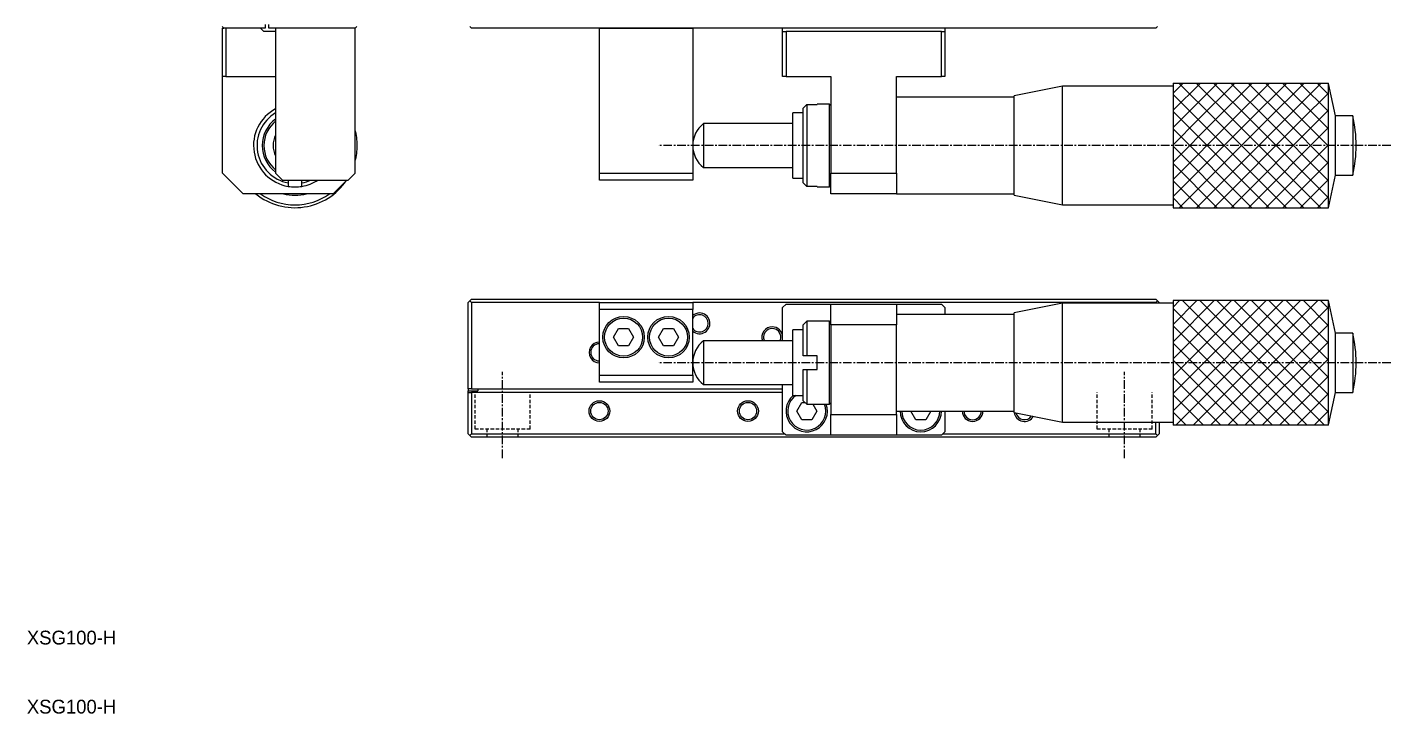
# Model space of a CAD drawing. Extents: x 10 to 382, y 10 to 258.
# Drawn here: x 10.1 to 207.3, y 10 to 109.4 of the extents above; entities that cross this region are included whole.
import ezdxf

# ---------------------------------------------------------------- set-up
doc = ezdxf.new("R2010")
doc.units = 0
doc.linetypes.add('CENTER', pattern=[2, 1.25, -0.25, 0.25, -0.25])
doc.linetypes.add('DASHED', pattern=[0.75, 0.5, -0.25])
doc.layers.get('0').update_dxf_attribs({"linetype": 'CONTINUOUS'})
doc.layers.add('CENTER', color=1, linetype='CENTER')
doc.styles.get("Standard").update_dxf_attribs({"font": 'FG教科書体NT-M'})

msp = doc.modelspace()

# ---------------------------------------------------------------- linework, layer by layer
at = {"color": 7, "linetype": 'CONTINUOUS'}
for p, q in [((38.5, 109.25), (38.25, 109.5)), ((38.3, 102.25), (38.3, 109.25)), ((38.3, 109.25), (38.5, 109.25)), ((44.5, 109.25), (38.5, 109.25)), ((38.8, 109.25), (38.8, 102.25)), ((44.3, 108.75), (43.8, 109.25)), ((46, 108.75), (44.3, 108.75)), ((44.5, 109.75), (44.5, 109.25)), ((45, 109.25), (45, 109.75)), ((57.5, 109.25), (45, 109.25)), ((46, 109.25), (46, 88.25)), ((57.75, 109.5), (57.5, 109.25)), ((57.5, 88.25), (57.5, 109.25)), ((74.094929, 109.5), (74.344929, 109.25)), ((92.844929, 109.25), (74.344929, 109.25)), ((92.844929, 109.25), (106.344929, 109.25)), ((92.844929, 88.25), (92.844929, 109.25)), ((106.344929, 109.25), (92.844929, 109.25)), ((106.344929, 109.25), (106.344929, 88.25)), ((173.344929, 109.25), (106.344929, 109.25)), ((119.344929, 108.75), (119.344929, 109.25)), ((119.344929, 102.25), (119.344929, 108.75)), ((119.344929, 108.75), (119.844929, 108.75)), ((119.844929, 108.75), (119.844929, 102.25)), ((142.344929, 108.75), (119.844929, 108.75)), ((142.344929, 102.25), (142.344929, 108.75)), ((142.344929, 108.75), (142.844929, 108.75)), ((142.844929, 109.25), (142.844929, 108.75)), ((142.844929, 108.75), (142.844929, 102.25)), ((173.344929, 109.25), (173.594929, 109.5)), ((38.8, 102.25), (38.3, 102.25)), ((38.3, 88.25), (38.3, 102.25)), ((38.8, 102.25), (46, 102.25)), ((119.844929, 102.25), (119.344929, 102.25)), ((119.844929, 102.25), (126.344929, 102.25)), ((126.344929, 102.25), (126.344929, 88.25)), ((135.844929, 102.25), (142.344929, 102.25)), ((135.844929, 88.25), (135.844929, 102.25)), ((142.844929, 102.25), (142.344929, 102.25)), ((159.844929, 100.85), (152.844929, 99.45)), ((159.844929, 83.65), (159.844929, 100.85)), ((175.844929, 100.85), (159.844929, 100.85)), ((175.844929, 101.25), (175.844929, 92.25)), ((198.344929, 101.25), (175.844929, 101.25)), ((198.344929, 83.25), (198.344929, 101.25)), ((199.344929, 96.55), (198.344929, 101.25)), ((152.844929, 99.25), (135.844929, 99.25)), ((152.844929, 85.05), (152.844929, 99.45)), ((120.844929, 92.25), (120.844929, 97)), ((122.344929, 97), (120.844929, 97)), ((122.344929, 97.658327), (122.844929, 98.16608)), ((122.344929, 86.841673), (122.344929, 97.658327)), ((122.344929, 96.893559), (122.344929, 97.658327)), ((122.844929, 98.16608), (122.844929, 86.33392)), ((122.844929, 98.16608), (124.344929, 98.16608)), ((124.344929, 98.16608), (124.344929, 98.25)), ((124.344929, 98.16608), (124.344929, 98.25)), ((126.144929, 98.25), (124.344929, 98.25)), ((126.144929, 86.25), (126.144929, 98.25)), ((126.344929, 98.05), (126.144929, 98.25)), ((120.844929, 95.425), (107.912109, 95.425)), ((107.912109, 95.425), (107.912109, 89.075)), ((199.344929, 87.95), (199.344929, 96.55)), ((201.844929, 96.55), (199.344929, 96.55)), ((201.844929, 96.55), (201.844929, 87.95)), ((120.844929, 87.5), (120.844929, 92.25)), ((175.844929, 92.25), (175.844929, 83.25)), ((107.912109, 89.075), (120.844929, 89.075)), ((38.3, 88.25), (41.3, 85.25)), ((46, 88.25), (47, 87.25)), ((47, 87.25), (56.5, 87.25)), ((47.8, 87.25), (47.8, 86.841673)), ((47.8, 86.841673), (47.8, 86.33392)), ((49.8, 86.33392), (49.8, 87.25)), ((49.8, 86.841673), (49.8, 87.25)), ((49.8, 86.33392), (49.8, 86.841673)), ((54.3, 85.25), (56.3, 87.25)), ((56.5, 87.25), (57.5, 88.25)), ((92.844929, 87.25), (92.844929, 88.25)), ((92.844929, 88.25), (106.344929, 88.25)), ((106.344929, 87.25), (92.844929, 87.25)), ((106.344929, 88.25), (106.344929, 87.25)), ((120.844929, 87.5), (122.344929, 87.5)), ((122.344929, 86.841673), (122.344929, 87.606441)), ((122.844929, 86.33392), (122.344929, 86.841673)), ((126.344929, 88.25), (135.844929, 88.25)), ((126.344929, 85.25), (126.344929, 88.25)), ((135.844929, 88.25), (135.844929, 85.25)), ((198.344929, 83.25), (199.344929, 87.95)), ((199.344929, 87.95), (201.844929, 87.95)), ((54.3, 85.25), (41.3, 85.25)), ((124.344929, 86.33392), (122.844929, 86.33392)), ((124.344929, 86.25), (124.344929, 86.33392)), ((124.344929, 86.25), (124.344929, 86.33392)), ((124.344929, 86.25), (126.144929, 86.25)), ((126.144929, 86.25), (126.344929, 86.45)), ((135.844929, 85.25), (126.344929, 85.25)), ((135.844929, 85.25), (152.844929, 85.25)), ((152.844929, 85.05), (159.844929, 83.65)), ((159.844929, 83.65), (175.844929, 83.65)), ((175.844929, 83.25), (198.344929, 83.25)), ((73.844929, 69.5), (74.094929, 69.75)), ((73.844929, 57), (73.844929, 69.5)), ((74.344929, 70), (74.094929, 69.75)), ((74.094929, 69.75), (74.344929, 69.5)), ((74.344929, 70), (173.344929, 70)), ((74.344929, 69.5), (74.344929, 57)), ((92.844929, 69.5), (74.344929, 69.5)), ((92.844929, 69.5), (106.344929, 69.5)), ((92.844929, 68.5), (92.844929, 69.5)), ((106.344929, 69.5), (106.344929, 68.5)), ((173.344929, 69.5), (106.344929, 69.5)), ((119.844929, 69.3), (119.344929, 68.8)), ((119.844929, 69.3), (126.344929, 69.3)), ((126.344929, 66.3), (126.344929, 69.3)), ((126.344929, 69.3), (135.844929, 69.3)), ((135.844929, 69.3), (135.844929, 66.3)), ((135.844929, 69.3), (142.344929, 69.3)), ((142.844929, 68.8), (142.344929, 69.3)), ((159.844929, 69.4), (152.844929, 68)), ((159.844929, 60.8), (159.844929, 69.4)), ((175.844929, 69.4), (159.844929, 69.4)), ((173.594929, 69.75), (173.344929, 70)), ((173.344929, 69.5), (173.594929, 69.75)), ((173.344929, 69.4), (173.344929, 69.5)), ((173.594929, 69.75), (173.844929, 69.5)), ((173.844929, 69.5), (173.844929, 69.4)), ((175.844929, 69.8), (175.844929, 51.8)), ((198.344929, 69.8), (175.844929, 69.8)), ((198.344929, 51.8), (198.344929, 69.8)), ((199.344929, 65.1), (198.344929, 69.8)), ((92.844929, 59), (92.844929, 68.5)), ((106.344929, 68.5), (92.844929, 68.5)), ((106.344929, 59), (106.344929, 68.5)), ((119.344929, 63.975), (119.344929, 68.8)), ((152.844929, 67.8), (135.844929, 67.8)), ((142.844929, 68.8), (142.844929, 67.8)), ((152.844929, 60.8), (152.844929, 68)), ((94.901554, 64.5), (95.623242, 65.75)), ((95.623242, 65.75), (97.066617, 65.75)), ((97.066617, 65.75), (97.788305, 64.5)), ((101.401554, 64.5), (102.123242, 65.75)), ((102.123242, 65.75), (103.566617, 65.75)), ((103.566617, 65.75), (104.288305, 64.5)), ((120.844929, 65.247442), (120.844929, 65.55)), ((122.344929, 65.55), (120.844929, 65.55)), ((120.844929, 56.352558), (120.844929, 65.247442)), ((122.844929, 66.8), (122.344929, 66.3)), ((122.344929, 61.8), (122.344929, 66.3)), ((122.844929, 66.8), (122.844929, 61.8)), ((126.144929, 66.8), (122.844929, 66.8)), ((126.144929, 60.8), (126.144929, 66.8)), ((126.344929, 66.6), (126.144929, 66.8)), ((135.844929, 66.3), (126.344929, 66.3)), ((126.344929, 66.3), (126.344929, 53.3)), ((135.844929, 60.8), (135.844929, 66.3)), ((95.623242, 63.25), (94.901554, 64.5)), ((97.066617, 63.25), (95.623242, 63.25)), ((97.788305, 64.5), (97.066617, 63.25)), ((102.123242, 63.25), (101.401554, 64.5)), ((103.566617, 63.25), (102.123242, 63.25)), ((104.288305, 64.5), (103.566617, 63.25)), ((120.844929, 63.975), (107.912109, 63.975)), ((107.912109, 63.975), (107.912109, 57.625)), ((199.344929, 56.5), (199.344929, 65.1)), ((201.844929, 65.1), (199.344929, 65.1)), ((201.844929, 65.1), (201.844929, 60.8)), ((122.844929, 61.8), (122.344929, 61.8)), ((124.344929, 61.8), (122.844929, 61.8)), ((124.344929, 59.8), (124.344929, 61.8)), ((122.344929, 55.3), (122.344929, 59.8)), ((122.344929, 59.8), (122.844929, 59.8)), ((122.844929, 59.8), (122.844929, 54.8)), ((122.844929, 59.8), (124.344929, 59.8)), ((126.144929, 54.8), (126.144929, 60.8)), ((135.844929, 53.3), (135.844929, 60.8)), ((152.844929, 53.6), (152.844929, 60.8)), ((159.844929, 52.2), (159.844929, 60.8)), ((201.844929, 60.8), (201.844929, 56.5)), ((92.844929, 59), (106.344929, 59)), ((92.844929, 58), (92.844929, 59)), ((106.344929, 58), (92.844929, 58)), ((106.344929, 59), (106.344929, 58)), ((107.912109, 57.625), (120.844929, 57.625)), ((119.344929, 50.8), (119.344929, 57.625)), ((74.344929, 57), (73.844929, 57)), ((73.844929, 57), (73.844929, 56.75)), ((73.844929, 56.75), (75.244929, 56.75)), ((73.844929, 56.5), (73.844929, 56.75)), ((73.844929, 50.5), (73.844929, 56.5)), ((73.844929, 56.5), (74.344929, 56.5)), ((74.344929, 57), (119.344929, 57)), ((74.344929, 56.5), (74.344929, 50.5)), ((119.344929, 56.5), (74.344929, 56.5)), ((75.244929, 57), (75.244929, 56.75)), ((120.844929, 56.05), (120.844929, 56.352558)), ((120.844929, 56.05), (122.344929, 56.05)), ((122.344929, 55.3), (122.844929, 54.8)), ((198.344929, 51.8), (199.344929, 56.5)), ((199.344929, 56.5), (201.844929, 56.5)), ((121.401554, 53.8), (122.123242, 55.05)), ((122.123242, 52.55), (121.401554, 53.8)), ((122.123242, 55.05), (122.594929, 55.05)), ((122.844929, 54.8), (126.144929, 54.8)), ((124.288305, 53.8), (123.566617, 52.55)), ((123.710955, 54.8), (124.288305, 53.8)), ((126.144929, 54.8), (126.344929, 55)), ((126.344929, 53.3), (135.844929, 53.3)), ((126.344929, 50.3), (126.344929, 53.3)), ((135.844929, 53.8), (152.844929, 53.8)), ((135.844929, 53.3), (135.844929, 50.3)), ((138.623242, 52.55), (137.901554, 53.8)), ((140.788305, 53.8), (140.066617, 52.55)), ((142.844929, 53.8), (142.844929, 50.8)), ((152.844929, 53.6), (159.844929, 52.2)), ((123.566617, 52.55), (122.123242, 52.55)), ((140.066617, 52.55), (138.623242, 52.55)), ((159.844929, 52.2), (175.844929, 52.2)), ((173.344929, 50.5), (173.344929, 52.2)), ((173.844929, 52.2), (173.844929, 50.5)), ((175.844929, 51.8), (198.344929, 51.8)), ((74.094929, 50.25), (73.844929, 50.5)), ((74.344929, 50.5), (74.094929, 50.25)), ((74.344929, 50), (74.094929, 50.25)), ((74.344929, 50.5), (119.644929, 50.5)), ((173.344929, 50), (74.344929, 50)), ((119.344929, 50.8), (119.844929, 50.3)), ((126.344929, 50.3), (119.844929, 50.3)), ((135.844929, 50.3), (126.344929, 50.3)), ((142.344929, 50.3), (135.844929, 50.3)), ((142.344929, 50.3), (142.844929, 50.8)), ((142.544929, 50.5), (173.344929, 50.5)), ((173.594929, 50.25), (173.344929, 50.5)), ((173.594929, 50.25), (173.344929, 50)), ((173.844929, 50.5), (173.594929, 50.25))]:
    msp.add_line(p, q, dxfattribs=at)
at = {"color": 3, "linetype": 'CONTINUOUS'}
for p, q in [((175.844929, 99.844929), (177.25, 101.25)), ((175.844929, 97.344929), (179.75, 101.25)), ((176.75, 101.25), (182, 96)), ((177, 96), (182.25, 101.25)), ((179.25, 101.25), (184.5, 96)), ((179.5, 96), (184.75, 101.25)), ((181.75, 101.25), (187, 96)), ((182, 96), (187.25, 101.25)), ((184.25, 101.25), (189.5, 96)), ((184.5, 96), (189.75, 101.25)), ((186.75, 101.25), (192, 96)), ((187, 96), (192.25, 101.25)), ((189.25, 101.25), (194.5, 96)), ((189.5, 96), (194.75, 101.25)), ((191.75, 101.25), (197, 96)), ((192, 96), (197.25, 101.25)), ((194.25, 101.25), (198.344929, 97.155071)), ((196.75, 101.25), (198.344929, 99.655071)), ((175.844929, 99.655071), (179.5, 96)), ((194.5, 96), (198.344929, 99.844929)), ((175.844929, 97.155071), (177, 96)), ((197, 96), (198.344929, 97.344929)), ((175.844929, 94.844929), (177, 96)), ((175.844929, 92.344929), (179.5, 96)), ((175.844929, 89.844929), (182, 96)), ((175.844929, 87.344929), (184.5, 96)), ((175.844929, 84.844929), (187, 96)), ((176.75, 83.25), (189.5, 96)), ((177, 96), (189.75, 83.25)), ((179.25, 83.25), (192, 96)), ((179.5, 96), (192.25, 83.25)), ((181.75, 83.25), (194.5, 96)), ((182, 96), (194.75, 83.25)), ((184.25, 83.25), (197, 96)), ((184.5, 96), (197.25, 83.25)), ((186.75, 83.25), (198.344929, 94.844929)), ((187, 96), (198.344929, 84.655071)), ((189.5, 96), (198.344929, 87.155071)), ((192, 96), (198.344929, 89.655071)), ((194.5, 96), (198.344929, 92.155071)), ((197, 96), (198.344929, 94.655071)), ((175.844929, 94.655071), (187.25, 83.25)), ((175.844929, 92.155071), (184.75, 83.25)), ((189.25, 83.25), (198.344929, 92.344929)), ((175.844929, 89.655071), (182.25, 83.25)), ((191.75, 83.25), (198.344929, 89.844929)), ((175.844929, 87.155071), (179.75, 83.25)), ((194.25, 83.25), (198.344929, 87.344929)), ((196.75, 83.25), (198.344929, 84.844929)), ((175.844929, 84.655071), (177.25, 83.25)), ((175.844929, 68.844929), (176.8, 69.8)), ((175.844929, 66.344929), (179.3, 69.8)), ((175.844929, 63.844929), (181.8, 69.8)), ((175.844929, 61.344929), (184.3, 69.8)), ((175.844929, 58.844929), (186.8, 69.8)), ((175.844929, 56.344929), (189.3, 69.8)), ((175.844929, 53.844929), (191.8, 69.8)), ((176.3, 51.8), (194.3, 69.8)), ((177.2, 69.8), (195.2, 51.8)), ((178.8, 51.8), (196.8, 69.8)), ((179.7, 69.8), (197.7, 51.8)), ((182.2, 69.8), (198.344929, 53.655071)), ((184.7, 69.8), (198.344929, 56.155071)), ((187.2, 69.8), (198.344929, 58.655071)), ((189.7, 69.8), (198.344929, 61.155071)), ((192.2, 69.8), (198.344929, 63.655071)), ((194.7, 69.8), (198.344929, 66.155071)), ((197.2, 69.8), (198.344929, 68.655071)), ((175.844929, 68.655071), (192.7, 51.8)), ((181.3, 51.8), (198.344929, 68.844929)), ((175.844929, 66.155071), (190.2, 51.8)), ((183.8, 51.8), (198.344929, 66.344929)), ((175.844929, 63.655071), (187.7, 51.8)), ((186.3, 51.8), (198.344929, 63.844929)), ((188.8, 51.8), (198.344929, 61.344929)), ((175.844929, 61.155071), (185.2, 51.8)), ((175.844929, 58.655071), (182.7, 51.8)), ((191.3, 51.8), (198.344929, 58.844929)), ((175.844929, 56.155071), (180.2, 51.8)), ((193.8, 51.8), (198.344929, 56.344929)), ((175.844929, 53.655071), (177.7, 51.8)), ((196.3, 51.8), (198.344929, 53.844929))]:
    msp.add_line(p, q, dxfattribs=at)
at = {"color": 3, "linetype": 'DASHED'}
for p, q in [((74.844929, 51.2), (74.844929, 56.5)), ((82.844929, 51.2), (82.844929, 56.5)), ((164.844929, 51.2), (164.844929, 56.5)), ((172.844929, 51.2), (172.844929, 56.5)), ((82.844929, 51.2), (74.844929, 51.2)), ((76.594929, 50), (76.594929, 51.2)), ((81.094929, 50), (81.094929, 51.2)), ((172.844929, 51.2), (164.844929, 51.2)), ((166.594929, 50), (166.594929, 51.2)), ((171.094929, 50), (171.094929, 51.2))]:
    msp.add_line(p, q, dxfattribs=at)
at = {"color": 7, "linetype": 'CONTINUOUS', "const_width": 0.1}
for points in [[(175.844929, 101.25), (198.344929, 101.25), (198.344929, 83.25), (175.844929, 83.25)], [(175.844929, 69.8), (198.344929, 69.8), (198.344929, 51.8), (175.844929, 51.8)]]:
    msp.add_lwpolyline(points, close=True, dxfattribs=at)
at = {"color": 7, "linetype": 'CONTINUOUS'}
for centre, radius in [((96.344929, 64.5), 3), ((96.344929, 64.5), 2.75), ((102.844929, 64.5), 3), ((102.844929, 64.5), 2.75), ((92.844929, 53.8), 1.25), ((114.344929, 53.8), 1.25)]:
    msp.add_circle(centre, radius, dxfattribs=at)
at = {"color": 3, "linetype": 'CONTINUOUS'}
for centre in [(92.844929, 53.8), (114.344929, 53.8)]:
    msp.add_circle(centre, 1.5, dxfattribs=at)
at = {"color": 7, "linetype": 'CONTINUOUS'}
for centre, radius, start, end in [((48.8, 92.25), 6, 117.818139, 260.405932), ((48.8, 92.25), 5.5, 120.603295, 259.524318), ((48.8, 92.25), 4.75, 126.119668, 233.880332), ((110.345086, 92.25), 4, 127.462651, 232.537349), ((183.604929, 92.25), 18.74, 0, 13.265029), ((48.8, 92.25), 3.175, 151.871171, 208.128829), ((48.8, 92.25), 9, 0, 14.835112), ((48.8, 92.25), 9, 345.164888, 0), ((183.604929, 92.25), 18.74, 346.734971, 0), ((48.8, 92.25), 9, 231.057559, 325.859311), ((48.8, 92.25), 6, 279.594068, 303.55731), ((48.8, 92.25), 5.5, 280.475682, 294.619977), ((48.8, 92.25), 8.6, 234.484016, 270), ((48.8, 92.25), 7.2, 256.463797, 270), ((48.8, 92.25), 6, 260.405932, 279.594068), ((48.8, 92.25), 8.6, 270, 305.515984), ((48.8, 92.25), 7.2, 270, 283.536203), ((107.344929, 66.5), 1.25, 216.869898, 143.130102), ((117.844929, 64.5), 1.25, 335.165412, 180), ((92.844929, 62.3), 1.25, 90, 180), ((110.345086, 60.8), 4, 127.462651, 232.537349), ((117.844929, 64.5), 1.25, 180, 204.834588), ((183.604929, 60.8), 18.74, 0, 13.265029), ((92.844929, 62.3), 1.25, 180, 270), ((183.604929, 60.8), 18.74, 346.734971, 0), ((122.844929, 53.8), 3, 131.409622, 19.471221), ((122.844929, 53.8), 2.75, 125.096801, 21.323686), ((139.344929, 53.8), 3, 180, 0), ((139.344929, 53.8), 2.75, 180, 0), ((146.844929, 53.8), 1.25, 180, 0), ((154.344929, 53.8), 1.25, 191.783537, 325.596598)]:
    msp.add_arc(centre, radius, start, end, dxfattribs=at)
at = {"color": 3, "linetype": 'CONTINUOUS'}
for centre, radius, start, end in [((48.8, 92.25), 4.5, 128.478595, 231.521405), ((107.344929, 66.5), 1.5, 90, 131.810315), ((107.344929, 66.5), 1.5, 228.189685, 90), ((117.844929, 64.5), 1.5, 90, 200.487315), ((117.844929, 64.5), 1.5, 0, 90), ((92.844929, 62.3), 1.5, 90, 270.258748), ((117.844929, 64.5), 1.5, 339.512685, 0), ((146.844929, 53.8), 1.5, 180, 0), ((154.344929, 53.8), 1.5, 187.768382, 329.611753)]:
    msp.add_arc(centre, radius, start, end, dxfattribs=at)
at = {"layer": 'CENTER', "color": 1, "linetype": 'CENTER'}
for p, q in [((207.344929, 92.25), (101.344929, 92.25)), ((78.844929, 47), (78.844929, 59.5)), ((207.344929, 60.8), (101.344929, 60.8)), ((168.844929, 47), (168.844929, 59.5))]:
    msp.add_line(p, q, dxfattribs=at)

# ---------------------------------------------------------------- texts
at = {"color": 7, "linetype": 'CONTINUOUS'}
for p in [(10, 20), (10, 10)]:
    msp.add_text('XSG100-H', height=2, dxfattribs=at).set_placement(p)

doc.saveas('drawing.dxf')
